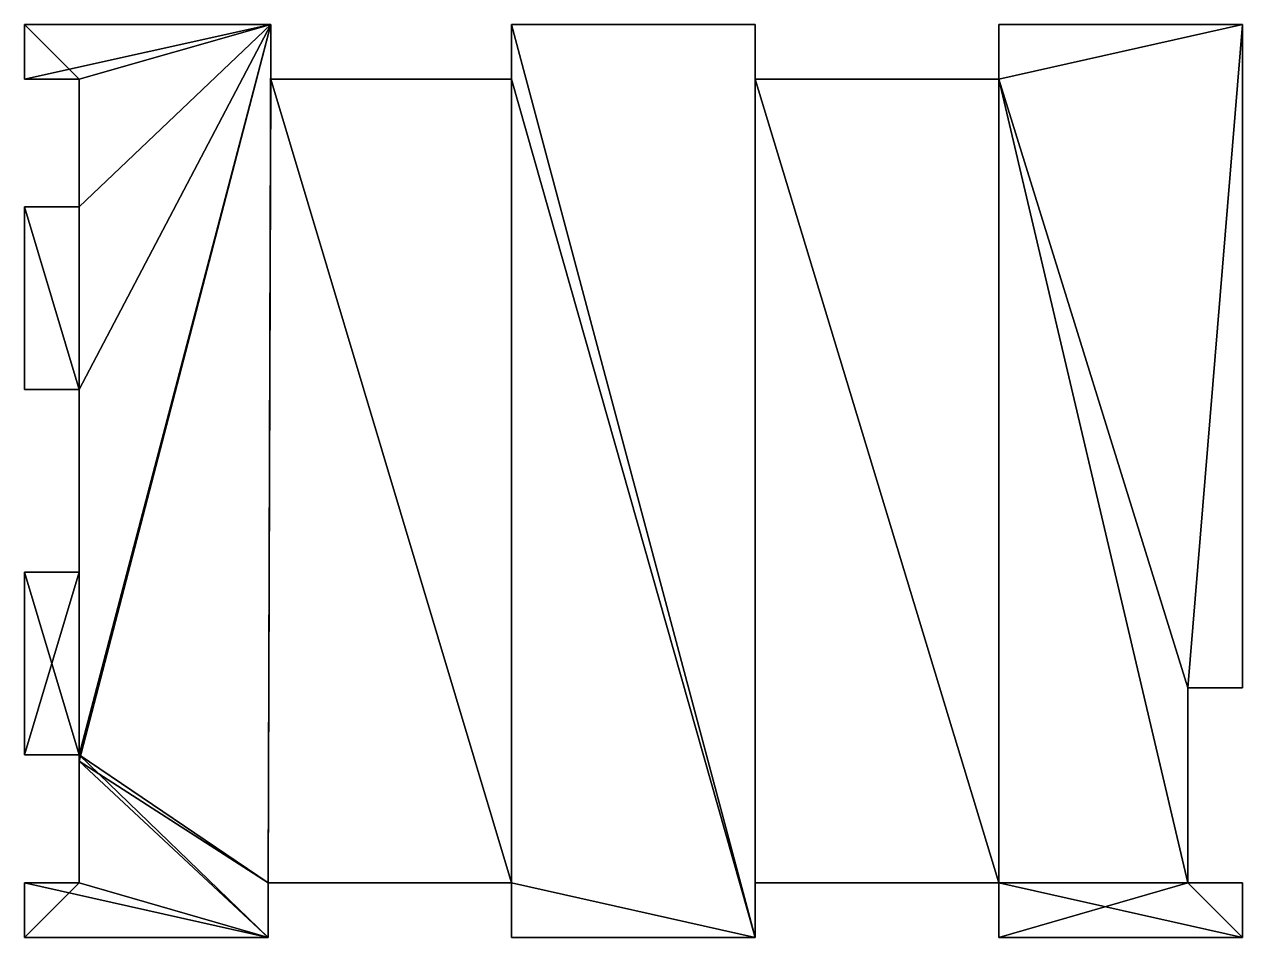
# Model space of a CAD drawing. Extents: x 139 to 874, y 15 to 434.
# Drawn here: x 354.3 to 554.3, y 284 to 434 of the extents above; entities that cross this region are included whole.
import ezdxf

# ---------------------------------------------------------------- set-up
doc = ezdxf.new("R2010")
doc.units = 0
doc.header["$LTSCALE"] = 25.4
doc.layers.get('0').update_dxf_attribs({"linetype": 'CONTINUOUS'})

msp = doc.modelspace()

# ---------------------------------------------------------------- linework, layer by layer
at = {"color": 0}
for p, q in [((354.33, 425.02, 35.79), (354.33, 434.02, 35.79)), ((354.33, 434.02, 35.79), (354.33, 434.02, 26.79)), ((354.33, 425.02, 26.79), (354.33, 434.02, 26.79)), ((354.33, 434.02, 35.79), (394.78, 434.02, 35.79)), ((354.33, 434.02, 26.79), (394.78, 434.02, 26.79)), ((354.33, 434.02, 35.79), (354.33, 434.02, 26.79)), ((354.33, 425.02, 26.79), (354.33, 434.02, 26.79)), ((354.33, 434.02, 26.79), (394.78, 434.02, 26.79)), ((354.33, 434.02, 35.79), (394.78, 434.02, 35.79)), ((354.33, 425.02, 35.79), (354.33, 434.02, 35.79)), ((394.78, 434.02, 26.79), (394.78, 425.02, 26.79)), ((394.78, 434.02, 26.79), (394.78, 434.02, 35.79)), ((394.78, 434.02, 35.79), (394.78, 425.02, 35.79)), ((394.78, 434.02, 26.79), (394.78, 434.02, 35.79)), ((394.78, 434.02, 26.79), (394.78, 425.02, 26.79)), ((394.78, 434.02, 35.79), (394.78, 425.02, 35.79)), ((434.33, 434.02, 26.79), (434.33, 434.02, 35.79)), ((434.33, 434.02, 35.79), (474.33, 434.02, 35.79)), ((434.33, 434.02, 26.79), (474.33, 434.02, 26.79)), ((434.33, 425.02, 26.79), (434.33, 434.02, 26.79)), ((434.33, 425.02, 35.79), (434.33, 434.02, 35.79)), ((434.33, 434.02, 26.79), (434.33, 434.02, 35.79)), ((434.33, 425.02, 26.79), (434.33, 434.02, 26.79)), ((434.33, 434.02, 26.79), (474.33, 434.02, 26.79)), ((434.33, 434.02, 35.79), (474.33, 434.02, 35.79)), ((434.33, 425.02, 35.79), (434.33, 434.02, 35.79)), ((474.33, 434.02, 26.79), (474.33, 425.02, 26.79)), ((474.33, 434.02, 26.79), (474.33, 434.02, 35.79)), ((474.33, 434.02, 35.79), (474.33, 425.02, 35.79)), ((474.33, 434.02, 26.79), (474.33, 434.02, 35.79)), ((474.33, 434.02, 26.79), (474.33, 425.02, 26.79)), ((474.33, 434.02, 35.79), (474.33, 425.02, 35.79)), ((514.33, 425.02, 26.79), (514.33, 434.02, 26.79)), ((514.33, 425.02, 35.79), (514.33, 434.02, 35.79)), ((514.33, 434.02, 26.79), (514.33, 434.02, 35.79)), ((514.33, 434.02, 26.79), (514.33, 434.02, 35.79)), ((514.33, 434.02, 35.79), (554.33, 434.02, 35.79)), ((514.33, 434.02, 26.79), (554.33, 434.02, 26.79)), ((514.33, 425.02, 26.79), (514.33, 434.02, 26.79)), ((514.33, 434.02, 26.79), (554.33, 434.02, 26.79)), ((514.33, 434.02, 35.79), (554.33, 434.02, 35.79)), ((514.33, 425.02, 35.79), (514.33, 434.02, 35.79)), ((554.33, 434.02, 35.79), (554.33, 434.02, 26.79)), ((554.33, 325.02, 26.79), (554.33, 434.02, 26.79)), ((554.33, 325.02, 35.79), (554.33, 434.02, 35.79)), ((554.33, 325.02, 35.79), (554.33, 434.02, 35.79)), ((554.33, 325.02, 26.79), (554.33, 434.02, 26.79)), ((554.33, 434.02, 35.79), (554.33, 434.02, 26.79)), ((363.33, 425.02, 26.79), (354.33, 425.02, 26.79)), ((363.33, 425.02, 35.79), (354.33, 425.02, 35.79)), ((354.33, 425.02, 26.79), (354.33, 425.02, 35.79)), ((354.33, 425.02, 26.79), (354.33, 425.02, 35.79)), ((363.33, 425.02, 26.79), (354.33, 425.02, 26.79)), ((363.33, 425.02, 35.79), (354.33, 425.02, 35.79)), ((363.33, 425.02, 26.79), (363.33, 425.02, 35.79)), ((363.33, 404.02, 26.79), (363.33, 425.02, 26.79)), ((363.33, 404.02, 35.79), (363.33, 425.02, 35.79)), ((363.33, 425.02, 26.79), (363.33, 425.02, 35.79)), ((363.33, 404.02, 26.79), (363.33, 425.02, 26.79)), ((363.33, 404.02, 35.79), (363.33, 425.02, 35.79)), ((394.78, 425.02, 26.79), (394.78, 425.02, 35.79)), ((394.78, 425.02, 26.79), (434.33, 425.02, 26.79)), ((394.78, 425.02, 26.79), (394.78, 425.02, 35.79)), ((394.78, 425.02, 35.79), (434.33, 425.02, 35.79)), ((394.78, 425.02, 26.79), (434.33, 425.02, 26.79)), ((394.78, 425.02, 35.79), (434.33, 425.02, 35.79)), ((434.33, 425.02, 26.79), (434.33, 425.02, 35.79)), ((434.33, 425.02, 26.79), (434.33, 425.02, 35.79)), ((474.33, 425.02, 26.79), (514.33, 425.02, 26.79)), ((474.33, 425.02, 26.79), (474.33, 425.02, 35.79)), ((474.33, 425.02, 35.79), (514.33, 425.02, 35.79)), ((474.33, 425.02, 26.79), (474.33, 425.02, 35.79)), ((474.33, 425.02, 26.79), (514.33, 425.02, 26.79)), ((474.33, 425.02, 35.79), (514.33, 425.02, 35.79)), ((514.33, 425.02, 26.79), (514.33, 425.02, 35.79)), ((514.33, 425.02, 26.79), (514.33, 425.02, 35.79)), ((354.33, 374.02, 26.79), (354.33, 404.02, 26.79)), ((354.33, 404.02, 26.79), (363.33, 404.02, 26.79)), ((354.33, 404.02, 26.79), (363.33, 404.02, 26.79)), ((354.33, 404.02, 26.79), (354.33, 404.02, 35.79)), ((354.33, 404.02, 35.79), (363.33, 404.02, 35.79)), ((354.33, 374.02, 35.79), (354.33, 404.02, 35.79)), ((354.33, 404.02, 26.79), (354.33, 404.02, 35.79)), ((354.33, 374.02, 26.79), (354.33, 404.02, 26.79)), ((354.33, 404.02, 35.79), (363.33, 404.02, 35.79)), ((354.33, 374.02, 35.79), (354.33, 404.02, 35.79)), ((363.33, 404.02, 26.79), (363.33, 404.02, 35.79)), ((363.33, 404.02, 26.79), (363.33, 404.02, 35.79)), ((363.33, 374.02, 26.79), (354.33, 374.02, 26.79)), ((363.33, 374.02, 35.79), (354.33, 374.02, 35.79)), ((354.33, 374.02, 26.79), (354.33, 374.02, 35.79)), ((363.33, 374.02, 26.79), (354.33, 374.02, 26.79)), ((354.33, 374.02, 26.79), (354.33, 374.02, 35.79)), ((363.33, 374.02, 35.79), (354.33, 374.02, 35.79)), ((363.33, 344.02, 26.79), (363.33, 374.02, 26.79)), ((363.33, 344.02, 35.79), (363.33, 374.02, 35.79)), ((363.33, 374.02, 26.79), (363.33, 374.02, 35.79)), ((363.33, 374.02, 26.79), (363.33, 374.02, 35.79)), ((363.33, 344.02, 26.79), (363.33, 374.02, 26.79)), ((363.33, 344.02, 35.79), (363.33, 374.02, 35.79)), ((354.33, 344.02, 26.79), (363.33, 344.02, 26.79)), ((354.33, 344.02, 26.79), (354.33, 344.02, 35.79)), ((354.33, 344.02, 35.79), (363.33, 344.02, 35.79)), ((354.33, 314.02, 35.79), (354.33, 344.02, 35.79)), ((354.33, 344.02, 26.79), (354.33, 344.02, 35.79)), ((354.33, 314.02, 26.79), (354.33, 344.02, 26.79)), ((354.33, 314.02, 26.79), (354.33, 344.02, 26.79)), ((354.33, 344.02, 26.79), (363.33, 344.02, 26.79)), ((354.33, 344.02, 35.79), (363.33, 344.02, 35.79)), ((354.33, 314.02, 35.79), (354.33, 344.02, 35.79)), ((363.33, 344.02, 26.79), (363.33, 344.02, 35.79)), ((363.33, 344.02, 26.79), (363.33, 344.02, 35.79)), ((545.33, 325.02, 35.79), (545.33, 293.02, 35.79)), ((545.33, 325.02, 26.79), (545.33, 293.02, 26.79)), ((545.33, 325.02, 35.79), (545.33, 325.02, 26.79)), ((554.33, 325.02, 26.79), (545.33, 325.02, 26.79)), ((545.33, 325.02, 26.79), (545.33, 293.02, 26.79)), ((545.33, 325.02, 35.79), (545.33, 293.02, 35.79)), ((545.33, 325.02, 35.79), (554.33, 325.02, 35.79)), ((554.33, 325.02, 26.79), (545.33, 325.02, 26.79)), ((545.33, 325.02, 35.79), (554.33, 325.02, 35.79)), ((545.33, 325.02, 35.79), (545.33, 325.02, 26.79)), ((554.33, 325.02, 35.79), (554.33, 325.02, 26.79)), ((554.33, 325.02, 35.79), (554.33, 325.02, 26.79)), ((354.33, 314.02, 26.79), (354.33, 314.02, 35.79)), ((363.33, 314.02, 26.79), (354.33, 314.02, 26.79)), ((363.33, 314.02, 35.79), (354.33, 314.02, 35.79)), ((354.33, 314.02, 26.79), (354.33, 314.02, 35.79)), ((363.33, 314.02, 26.79), (354.33, 314.02, 26.79)), ((363.33, 314.02, 35.79), (354.33, 314.02, 35.79)), ((363.33, 314.02, 26.79), (363.33, 314.02, 35.79)), ((363.33, 313.02, 26.79), (363.33, 314.02, 26.79)), ((363.33, 313.02, 35.79), (363.33, 314.02, 35.79)), ((363.33, 314.02, 26.79), (363.33, 314.02, 35.79)), ((363.33, 313.02, 26.79), (363.33, 314.02, 26.79)), ((363.33, 313.02, 35.79), (363.33, 314.02, 35.79)), ((363.33, 293.02, 26.79), (363.33, 313.02, 26.79)), ((363.33, 293.02, 35.79), (363.33, 313.02, 35.79)), ((363.33, 313.02, 26.79), (363.33, 313.02, 35.79)), ((363.33, 313.02, 26.79), (363.33, 313.02, 35.79)), ((363.33, 293.02, 26.79), (363.33, 313.02, 26.79)), ((363.33, 293.02, 35.79), (363.33, 313.02, 35.79)), ((354.33, 293.02, 26.79), (363.33, 293.02, 26.79)), ((354.33, 293.02, 26.79), (354.33, 293.02, 35.79)), ((354.33, 293.02, 35.79), (363.33, 293.02, 35.79)), ((354.33, 284.02, 35.79), (354.33, 293.02, 35.79)), ((354.33, 293.02, 26.79), (354.33, 293.02, 35.79)), ((354.33, 284.02, 26.79), (354.33, 293.02, 26.79)), ((354.33, 284.02, 26.79), (354.33, 293.02, 26.79)), ((354.33, 293.02, 26.79), (363.33, 293.02, 26.79)), ((354.33, 293.02, 35.79), (363.33, 293.02, 35.79)), ((354.33, 284.02, 35.79), (354.33, 293.02, 35.79)), ((363.33, 293.02, 26.79), (363.33, 293.02, 35.79)), ((363.33, 293.02, 26.79), (363.33, 293.02, 35.79)), ((394.33, 284.02, 26.79), (394.33, 293.02, 26.79)), ((394.33, 293.02, 26.79), (394.33, 293.02, 35.79)), ((394.33, 284.02, 35.79), (394.33, 293.02, 35.79)), ((394.33, 293.02, 26.79), (434.33, 293.02, 26.79)), ((394.33, 293.02, 35.79), (434.33, 293.02, 35.79)), ((394.33, 293.02, 26.79), (394.33, 293.02, 35.79)), ((394.33, 293.02, 26.79), (434.33, 293.02, 26.79)), ((394.33, 284.02, 26.79), (394.33, 293.02, 26.79)), ((394.33, 284.02, 35.79), (394.33, 293.02, 35.79)), ((394.33, 293.02, 35.79), (434.33, 293.02, 35.79)), ((434.33, 293.02, 26.79), (434.33, 284.02, 26.79)), ((434.33, 293.02, 35.79), (434.33, 284.02, 35.79)), ((434.33, 293.02, 26.79), (434.33, 293.02, 35.79)), ((434.33, 293.02, 26.79), (434.33, 293.02, 35.79)), ((434.33, 293.02, 26.79), (434.33, 284.02, 26.79)), ((434.33, 293.02, 35.79), (434.33, 284.02, 35.79)), ((474.33, 293.02, 26.79), (514.33, 293.02, 26.79)), ((474.33, 293.02, 35.79), (514.33, 293.02, 35.79)), ((474.33, 293.02, 26.79), (474.33, 293.02, 35.79)), ((474.33, 284.02, 26.79), (474.33, 293.02, 26.79)), ((474.33, 293.02, 26.79), (474.33, 293.02, 35.79)), ((474.33, 284.02, 35.79), (474.33, 293.02, 35.79)), ((474.33, 293.02, 26.79), (514.33, 293.02, 26.79)), ((474.33, 284.02, 26.79), (474.33, 293.02, 26.79)), ((474.33, 284.02, 35.79), (474.33, 293.02, 35.79)), ((474.33, 293.02, 35.79), (514.33, 293.02, 35.79)), ((514.33, 293.02, 26.79), (514.33, 293.02, 35.79)), ((514.33, 293.02, 26.79), (514.33, 284.02, 26.79)), ((514.33, 293.02, 35.79), (514.33, 284.02, 35.79)), ((514.33, 293.02, 26.79), (514.33, 293.02, 35.79)), ((514.33, 293.02, 26.79), (514.33, 284.02, 26.79)), ((514.33, 293.02, 35.79), (514.33, 284.02, 35.79)), ((545.33, 293.02, 35.79), (545.33, 293.02, 26.79)), ((545.33, 293.02, 26.79), (554.33, 293.02, 26.79)), ((545.33, 293.02, 35.79), (554.33, 293.02, 35.79)), ((545.33, 293.02, 26.79), (554.33, 293.02, 26.79)), ((545.33, 293.02, 35.79), (545.33, 293.02, 26.79)), ((545.33, 293.02, 35.79), (554.33, 293.02, 35.79)), ((554.33, 284.02, 26.79), (554.33, 293.02, 26.79)), ((554.33, 293.02, 35.79), (554.33, 293.02, 26.79)), ((554.33, 284.02, 35.79), (554.33, 293.02, 35.79)), ((554.33, 284.02, 26.79), (554.33, 293.02, 26.79)), ((554.33, 293.02, 35.79), (554.33, 293.02, 26.79)), ((554.33, 284.02, 35.79), (554.33, 293.02, 35.79)), ((354.33, 284.02, 35.79), (394.33, 284.02, 35.79)), ((354.33, 284.02, 35.79), (354.33, 284.02, 26.79)), ((354.33, 284.02, 26.79), (394.33, 284.02, 26.79)), ((354.33, 284.02, 35.79), (354.33, 284.02, 26.79)), ((354.33, 284.02, 26.79), (394.33, 284.02, 26.79)), ((354.33, 284.02, 35.79), (394.33, 284.02, 35.79)), ((394.33, 284.02, 26.79), (394.33, 284.02, 35.79)), ((394.33, 284.02, 26.79), (394.33, 284.02, 35.79)), ((434.33, 284.02, 26.79), (434.33, 284.02, 35.79)), ((434.33, 284.02, 35.79), (474.33, 284.02, 35.79)), ((434.33, 284.02, 26.79), (434.33, 284.02, 35.79)), ((434.33, 284.02, 26.79), (474.33, 284.02, 26.79)), ((434.33, 284.02, 26.79), (474.33, 284.02, 26.79)), ((434.33, 284.02, 35.79), (474.33, 284.02, 35.79)), ((474.33, 284.02, 26.79), (474.33, 284.02, 35.79)), ((474.33, 284.02, 26.79), (474.33, 284.02, 35.79)), ((514.33, 284.02, 35.79), (554.33, 284.02, 35.79)), ((514.33, 284.02, 26.79), (514.33, 284.02, 35.79)), ((514.33, 284.02, 26.79), (554.33, 284.02, 26.79)), ((514.33, 284.02, 26.79), (514.33, 284.02, 35.79)), ((514.33, 284.02, 26.79), (554.33, 284.02, 26.79)), ((514.33, 284.02, 35.79), (554.33, 284.02, 35.79)), ((554.33, 284.02, 35.79), (554.33, 284.02, 26.79)), ((554.33, 284.02, 35.79), (554.33, 284.02, 26.79))]:
    msp.add_line(p, q, dxfattribs=at)

# ---------------------------------------------------------------- meshes
mesh = msp.add_polyface(dxfattribs=at)
corners = [(354.33, 425.02, 35.79), (354.33, 434.02, 26.79), (354.33, 425.02, 26.79), (354.33, 434.02, 35.79)]
mesh.append_faces([[corners[k] for k in face] for face in [(0, 1, 2), (1, 0, 3)]], dxfattribs={"vtx0": -1, "color": 0})
mesh = msp.add_polyface(dxfattribs=at)
corners = [(354.33, 434.02, 35.79), (394.78, 434.02, 26.79), (354.33, 434.02, 26.79), (394.78, 434.02, 35.79)]
mesh.append_faces([[corners[k] for k in face] for face in [(0, 1, 2), (1, 0, 3)]], dxfattribs={"vtx0": -1, "color": 0})
mesh = msp.add_polyface(dxfattribs=at)
corners = [(363.33, 314.02, 26.79), (363.33, 293.02, 26.79), (363.33, 313.02, 26.79), (354.33, 284.02, 26.79), (354.33, 293.02, 26.79), (394.33, 284.02, 26.79), (354.33, 344.02, 26.79), (354.33, 314.02, 26.79), (363.33, 344.02, 26.79), (363.33, 374.02, 26.79), (354.33, 404.02, 26.79), (354.33, 374.02, 26.79), (363.33, 404.02, 26.79), (394.78, 434.02, 26.79), (354.33, 425.02, 26.79), (354.33, 434.02, 26.79), (363.33, 425.02, 26.79), (394.33, 293.02, 26.79), (394.78, 425.02, 26.79), (554.33, 434.02, 26.79), (514.33, 425.02, 26.79), (514.33, 434.02, 26.79), (545.33, 325.02, 26.79), (554.33, 325.02, 26.79), (434.33, 293.02, 26.79), (434.33, 425.02, 26.79), (434.33, 284.02, 26.79), (474.33, 284.02, 26.79), (434.33, 434.02, 26.79), (474.33, 434.02, 26.79), (474.33, 293.02, 26.79), (474.33, 425.02, 26.79), (514.33, 293.02, 26.79), (514.33, 284.02, 26.79), (545.33, 293.02, 26.79), (554.33, 284.02, 26.79), (554.33, 293.02, 26.79)]
mesh.append_faces([[corners[k] for k in face] for face in [(0, 1, 2), (1, 3, 4), (6, 0, 7), (10, 9, 11), (13, 14, 15), (19, 20, 21), (22, 19, 23), (35, 34, 36)]], dxfattribs={"vtx0": -1, "color": 0})
mesh.append_faces([[corners[k] for k in face] for face in [(3, 1, 5), (14, 13, 16), (16, 13, 12), (24, 25, 26), (26, 25, 27), (27, 29, 30), (30, 31, 32), (32, 20, 33), (33, 34, 35), (34, 20, 22)]], dxfattribs={"vtx0": -1, "vtx1": -1, "color": 0})
mesh.append_faces([[corners[k] for k in face] for face in [(5, 1, 0), (12, 13, 9), (9, 13, 0), (0, 13, 17), (20, 19, 22), (33, 20, 34)]], dxfattribs={"vtx0": -1, "vtx1": -1, "vtx2": -1, "color": 0})
mesh.append_faces([[corners[k] for k in face] for face in [(0, 6, 8), (0, 8, 9), (9, 10, 12), (0, 17, 5), (17, 13, 18), (18, 24, 17), (24, 18, 25), (27, 25, 28), (27, 28, 29), (30, 29, 31), (32, 31, 20)]], dxfattribs={"vtx0": -1, "vtx2": -1, "color": 0})
mesh = msp.add_polyface(dxfattribs=at)
corners = [(354.33, 314.02, 35.79), (363.33, 344.02, 35.79), (354.33, 344.02, 35.79), (363.33, 314.02, 35.79), (363.33, 313.02, 35.79), (363.33, 374.02, 35.79), (363.33, 404.02, 35.79), (363.33, 425.02, 35.79), (394.33, 284.02, 35.79), (354.33, 293.02, 35.79), (354.33, 284.02, 35.79), (363.33, 293.02, 35.79), (554.33, 284.02, 35.79), (514.33, 293.02, 35.79), (514.33, 284.02, 35.79), (545.33, 293.02, 35.79), (514.33, 425.02, 35.79), (554.33, 293.02, 35.79), (554.33, 434.02, 35.79), (514.33, 434.02, 35.79), (545.33, 325.02, 35.79), (554.33, 325.02, 35.79), (474.33, 284.02, 35.79), (434.33, 293.02, 35.79), (434.33, 284.02, 35.79), (434.33, 425.02, 35.79), (434.33, 434.02, 35.79), (474.33, 434.02, 35.79), (474.33, 293.02, 35.79), (474.33, 425.02, 35.79), (394.78, 425.02, 35.79), (394.33, 293.02, 35.79), (354.33, 434.02, 35.79), (354.33, 425.02, 35.79), (394.78, 434.02, 35.79), (354.33, 404.02, 35.79), (354.33, 374.02, 35.79)]
mesh.append_faces([[corners[k] for k in face] for face in [(0, 1, 2), (8, 9, 10), (12, 13, 14), (15, 12, 17), (16, 18, 19), (18, 20, 21), (22, 23, 24), (7, 32, 33), (5, 35, 36)]], dxfattribs={"vtx0": -1, "color": 0})
mesh.append_faces([[corners[k] for k in face] for face in [(1, 4, 5), (6, 4, 7), (9, 8, 11), (11, 8, 4), (20, 16, 15), (25, 22, 26), (26, 22, 27), (27, 28, 29), (29, 13, 16), (23, 30, 31), (30, 23, 25), (32, 7, 34), (31, 4, 8), (34, 31, 30), (35, 5, 6)]], dxfattribs={"vtx0": -1, "vtx1": -1, "color": 0})
mesh.append_faces([[corners[k] for k in face] for face in [(5, 4, 6), (13, 12, 15), (13, 15, 16), (18, 16, 20), (23, 22, 25), (34, 7, 4), (34, 4, 31)]], dxfattribs={"vtx0": -1, "vtx1": -1, "vtx2": -1, "color": 0})
mesh.append_faces([[corners[k] for k in face] for face in [(1, 0, 3), (1, 3, 4), (27, 22, 28), (29, 28, 13)]], dxfattribs={"vtx0": -1, "vtx2": -1, "color": 0})
mesh = msp.add_polyface(dxfattribs=at)
corners = [(394.78, 434.02, 26.79), (394.78, 425.02, 35.79), (394.78, 425.02, 26.79), (394.78, 434.02, 35.79)]
mesh.append_faces([[corners[k] for k in face] for face in [(0, 1, 2), (1, 0, 3)]], dxfattribs={"vtx0": -1, "color": 0})
mesh = msp.add_polyface(dxfattribs=at)
corners = [(434.33, 434.02, 26.79), (474.33, 434.02, 35.79), (474.33, 434.02, 26.79), (434.33, 434.02, 35.79)]
mesh.append_faces([[corners[k] for k in face] for face in [(0, 1, 2), (1, 0, 3)]], dxfattribs={"vtx0": -1, "color": 0})
mesh = msp.add_polyface(dxfattribs=at)
corners = [(434.33, 434.02, 35.79), (434.33, 425.02, 26.79), (434.33, 425.02, 35.79), (434.33, 434.02, 26.79)]
mesh.append_faces([[corners[k] for k in face] for face in [(0, 1, 2), (1, 0, 3)]], dxfattribs={"vtx0": -1, "color": 0})
mesh = msp.add_polyface(dxfattribs=at)
corners = [(474.33, 434.02, 26.79), (474.33, 425.02, 35.79), (474.33, 425.02, 26.79), (474.33, 434.02, 35.79)]
mesh.append_faces([[corners[k] for k in face] for face in [(0, 1, 2), (1, 0, 3)]], dxfattribs={"vtx0": -1, "color": 0})
mesh = msp.add_polyface(dxfattribs=at)
corners = [(514.33, 434.02, 35.79), (514.33, 425.02, 26.79), (514.33, 425.02, 35.79), (514.33, 434.02, 26.79)]
mesh.append_faces([[corners[k] for k in face] for face in [(0, 1, 2), (1, 0, 3)]], dxfattribs={"vtx0": -1, "color": 0})
mesh = msp.add_polyface(dxfattribs=at)
corners = [(514.33, 434.02, 35.79), (554.33, 434.02, 26.79), (514.33, 434.02, 26.79), (554.33, 434.02, 35.79)]
mesh.append_faces([[corners[k] for k in face] for face in [(0, 1, 2), (1, 0, 3)]], dxfattribs={"vtx0": -1, "color": 0})
mesh = msp.add_polyface(dxfattribs=at)
corners = [(554.33, 434.02, 26.79), (554.33, 325.02, 35.79), (554.33, 325.02, 26.79), (554.33, 434.02, 35.79)]
mesh.append_faces([[corners[k] for k in face] for face in [(0, 1, 2), (1, 0, 3)]], dxfattribs={"vtx0": -1, "color": 0})
mesh = msp.add_polyface(dxfattribs=at)
corners = [(363.33, 425.02, 35.79), (354.33, 425.02, 26.79), (363.33, 425.02, 26.79), (354.33, 425.02, 35.79)]
mesh.append_faces([[corners[k] for k in face] for face in [(0, 1, 2), (1, 0, 3)]], dxfattribs={"vtx0": -1, "color": 0})
mesh = msp.add_polyface(dxfattribs=at)
corners = [(363.33, 404.02, 35.79), (363.33, 425.02, 26.79), (363.33, 404.02, 26.79), (363.33, 425.02, 35.79)]
mesh.append_faces([[corners[k] for k in face] for face in [(0, 1, 2), (1, 0, 3)]], dxfattribs={"vtx0": -1, "color": 0})
mesh = msp.add_polyface(dxfattribs=at)
corners = [(394.78, 425.02, 26.79), (434.33, 425.02, 35.79), (434.33, 425.02, 26.79), (394.78, 425.02, 35.79)]
mesh.append_faces([[corners[k] for k in face] for face in [(0, 1, 2), (1, 0, 3)]], dxfattribs={"vtx0": -1, "color": 0})
mesh = msp.add_polyface(dxfattribs=at)
corners = [(474.33, 425.02, 26.79), (514.33, 425.02, 35.79), (514.33, 425.02, 26.79), (474.33, 425.02, 35.79)]
mesh.append_faces([[corners[k] for k in face] for face in [(0, 1, 2), (1, 0, 3)]], dxfattribs={"vtx0": -1, "color": 0})
mesh = msp.add_polyface(dxfattribs=at)
corners = [(354.33, 404.02, 26.79), (363.33, 404.02, 35.79), (363.33, 404.02, 26.79), (354.33, 404.02, 35.79)]
mesh.append_faces([[corners[k] for k in face] for face in [(0, 1, 2), (1, 0, 3)]], dxfattribs={"vtx0": -1, "color": 0})
mesh = msp.add_polyface(dxfattribs=at)
corners = [(354.33, 374.02, 35.79), (354.33, 404.02, 26.79), (354.33, 374.02, 26.79), (354.33, 404.02, 35.79)]
mesh.append_faces([[corners[k] for k in face] for face in [(0, 1, 2), (1, 0, 3)]], dxfattribs={"vtx0": -1, "color": 0})
mesh = msp.add_polyface(dxfattribs=at)
corners = [(363.33, 374.02, 35.79), (354.33, 374.02, 26.79), (363.33, 374.02, 26.79), (354.33, 374.02, 35.79)]
mesh.append_faces([[corners[k] for k in face] for face in [(0, 1, 2), (1, 0, 3)]], dxfattribs={"vtx0": -1, "color": 0})
mesh = msp.add_polyface(dxfattribs=at)
corners = [(363.33, 344.02, 35.79), (363.33, 374.02, 26.79), (363.33, 344.02, 26.79), (363.33, 374.02, 35.79)]
mesh.append_faces([[corners[k] for k in face] for face in [(0, 1, 2), (1, 0, 3)]], dxfattribs={"vtx0": -1, "color": 0})
mesh = msp.add_polyface(dxfattribs=at)
corners = [(354.33, 344.02, 26.79), (363.33, 344.02, 35.79), (363.33, 344.02, 26.79), (354.33, 344.02, 35.79)]
mesh.append_faces([[corners[k] for k in face] for face in [(0, 1, 2), (1, 0, 3)]], dxfattribs={"vtx0": -1, "color": 0})
mesh = msp.add_polyface(dxfattribs=at)
corners = [(354.33, 344.02, 35.79), (354.33, 314.02, 26.79), (354.33, 314.02, 35.79), (354.33, 344.02, 26.79)]
mesh.append_faces([[corners[k] for k in face] for face in [(0, 1, 2), (1, 0, 3)]], dxfattribs={"vtx0": -1, "color": 0})
mesh = msp.add_polyface(dxfattribs=at)
corners = [(545.33, 325.02, 26.79), (545.33, 293.02, 35.79), (545.33, 293.02, 26.79), (545.33, 325.02, 35.79)]
mesh.append_faces([[corners[k] for k in face] for face in [(0, 1, 2), (1, 0, 3)]], dxfattribs={"vtx0": -1, "color": 0})
mesh = msp.add_polyface(dxfattribs=at)
corners = [(554.33, 325.02, 26.79), (545.33, 325.02, 35.79), (545.33, 325.02, 26.79), (554.33, 325.02, 35.79)]
mesh.append_faces([[corners[k] for k in face] for face in [(0, 1, 2), (1, 0, 3)]], dxfattribs={"vtx0": -1, "color": 0})
mesh = msp.add_polyface(dxfattribs=at)
corners = [(363.33, 314.02, 35.79), (354.33, 314.02, 26.79), (363.33, 314.02, 26.79), (354.33, 314.02, 35.79)]
mesh.append_faces([[corners[k] for k in face] for face in [(0, 1, 2), (1, 0, 3)]], dxfattribs={"vtx0": -1, "color": 0})
mesh = msp.add_polyface(dxfattribs=at)
corners = [(363.33, 313.02, 35.79), (363.33, 314.02, 26.79), (363.33, 313.02, 26.79), (363.33, 314.02, 35.79)]
mesh.append_faces([[corners[k] for k in face] for face in [(0, 1, 2), (1, 0, 3)]], dxfattribs={"vtx0": -1, "color": 0})
mesh = msp.add_polyface(dxfattribs=at)
corners = [(363.33, 293.02, 35.79), (363.33, 313.02, 26.79), (363.33, 293.02, 26.79), (363.33, 313.02, 35.79)]
mesh.append_faces([[corners[k] for k in face] for face in [(0, 1, 2), (1, 0, 3)]], dxfattribs={"vtx0": -1, "color": 0})
mesh = msp.add_polyface(dxfattribs=at)
corners = [(354.33, 293.02, 26.79), (363.33, 293.02, 35.79), (363.33, 293.02, 26.79), (354.33, 293.02, 35.79)]
mesh.append_faces([[corners[k] for k in face] for face in [(0, 1, 2), (1, 0, 3)]], dxfattribs={"vtx0": -1, "color": 0})
mesh = msp.add_polyface(dxfattribs=at)
corners = [(354.33, 284.02, 35.79), (354.33, 293.02, 26.79), (354.33, 284.02, 26.79), (354.33, 293.02, 35.79)]
mesh.append_faces([[corners[k] for k in face] for face in [(0, 1, 2), (1, 0, 3)]], dxfattribs={"vtx0": -1, "color": 0})
mesh = msp.add_polyface(dxfattribs=at)
corners = [(394.33, 284.02, 26.79), (394.33, 293.02, 35.79), (394.33, 284.02, 35.79), (394.33, 293.02, 26.79)]
mesh.append_faces([[corners[k] for k in face] for face in [(0, 1, 2), (1, 0, 3)]], dxfattribs={"vtx0": -1, "color": 0})
mesh = msp.add_polyface(dxfattribs=at)
corners = [(434.33, 293.02, 35.79), (394.33, 293.02, 26.79), (434.33, 293.02, 26.79), (394.33, 293.02, 35.79)]
mesh.append_faces([[corners[k] for k in face] for face in [(0, 1, 2), (1, 0, 3)]], dxfattribs={"vtx0": -1, "color": 0})
mesh = msp.add_polyface(dxfattribs=at)
corners = [(434.33, 293.02, 35.79), (434.33, 284.02, 26.79), (434.33, 284.02, 35.79), (434.33, 293.02, 26.79)]
mesh.append_faces([[corners[k] for k in face] for face in [(0, 1, 2), (1, 0, 3)]], dxfattribs={"vtx0": -1, "color": 0})
mesh = msp.add_polyface(dxfattribs=at)
corners = [(514.33, 293.02, 35.79), (474.33, 293.02, 26.79), (514.33, 293.02, 26.79), (474.33, 293.02, 35.79)]
mesh.append_faces([[corners[k] for k in face] for face in [(0, 1, 2), (1, 0, 3)]], dxfattribs={"vtx0": -1, "color": 0})
mesh = msp.add_polyface(dxfattribs=at)
corners = [(474.33, 284.02, 26.79), (474.33, 293.02, 35.79), (474.33, 284.02, 35.79), (474.33, 293.02, 26.79)]
mesh.append_faces([[corners[k] for k in face] for face in [(0, 1, 2), (1, 0, 3)]], dxfattribs={"vtx0": -1, "color": 0})
mesh = msp.add_polyface(dxfattribs=at)
corners = [(514.33, 284.02, 35.79), (514.33, 293.02, 26.79), (514.33, 284.02, 26.79), (514.33, 293.02, 35.79)]
mesh.append_faces([[corners[k] for k in face] for face in [(0, 1, 2), (1, 0, 3)]], dxfattribs={"vtx0": -1, "color": 0})
mesh = msp.add_polyface(dxfattribs=at)
corners = [(545.33, 293.02, 35.79), (554.33, 293.02, 26.79), (545.33, 293.02, 26.79), (554.33, 293.02, 35.79)]
mesh.append_faces([[corners[k] for k in face] for face in [(0, 1, 2), (1, 0, 3)]], dxfattribs={"vtx0": -1, "color": 0})
mesh = msp.add_polyface(dxfattribs=at)
corners = [(554.33, 284.02, 26.79), (554.33, 293.02, 35.79), (554.33, 284.02, 35.79), (554.33, 293.02, 26.79)]
mesh.append_faces([[corners[k] for k in face] for face in [(0, 1, 2), (1, 0, 3)]], dxfattribs={"vtx0": -1, "color": 0})
mesh = msp.add_polyface(dxfattribs=at)
corners = [(394.33, 284.02, 35.79), (354.33, 284.02, 26.79), (394.33, 284.02, 26.79), (354.33, 284.02, 35.79)]
mesh.append_faces([[corners[k] for k in face] for face in [(0, 1, 2), (1, 0, 3)]], dxfattribs={"vtx0": -1, "color": 0})
mesh = msp.add_polyface(dxfattribs=at)
corners = [(474.33, 284.02, 35.79), (434.33, 284.02, 26.79), (474.33, 284.02, 26.79), (434.33, 284.02, 35.79)]
mesh.append_faces([[corners[k] for k in face] for face in [(0, 1, 2), (1, 0, 3)]], dxfattribs={"vtx0": -1, "color": 0})
mesh = msp.add_polyface(dxfattribs=at)
corners = [(554.33, 284.02, 26.79), (514.33, 284.02, 35.79), (514.33, 284.02, 26.79), (554.33, 284.02, 35.79)]
mesh.append_faces([[corners[k] for k in face] for face in [(0, 1, 2), (1, 0, 3)]], dxfattribs={"vtx0": -1, "color": 0})

doc.saveas('drawing.dxf')
